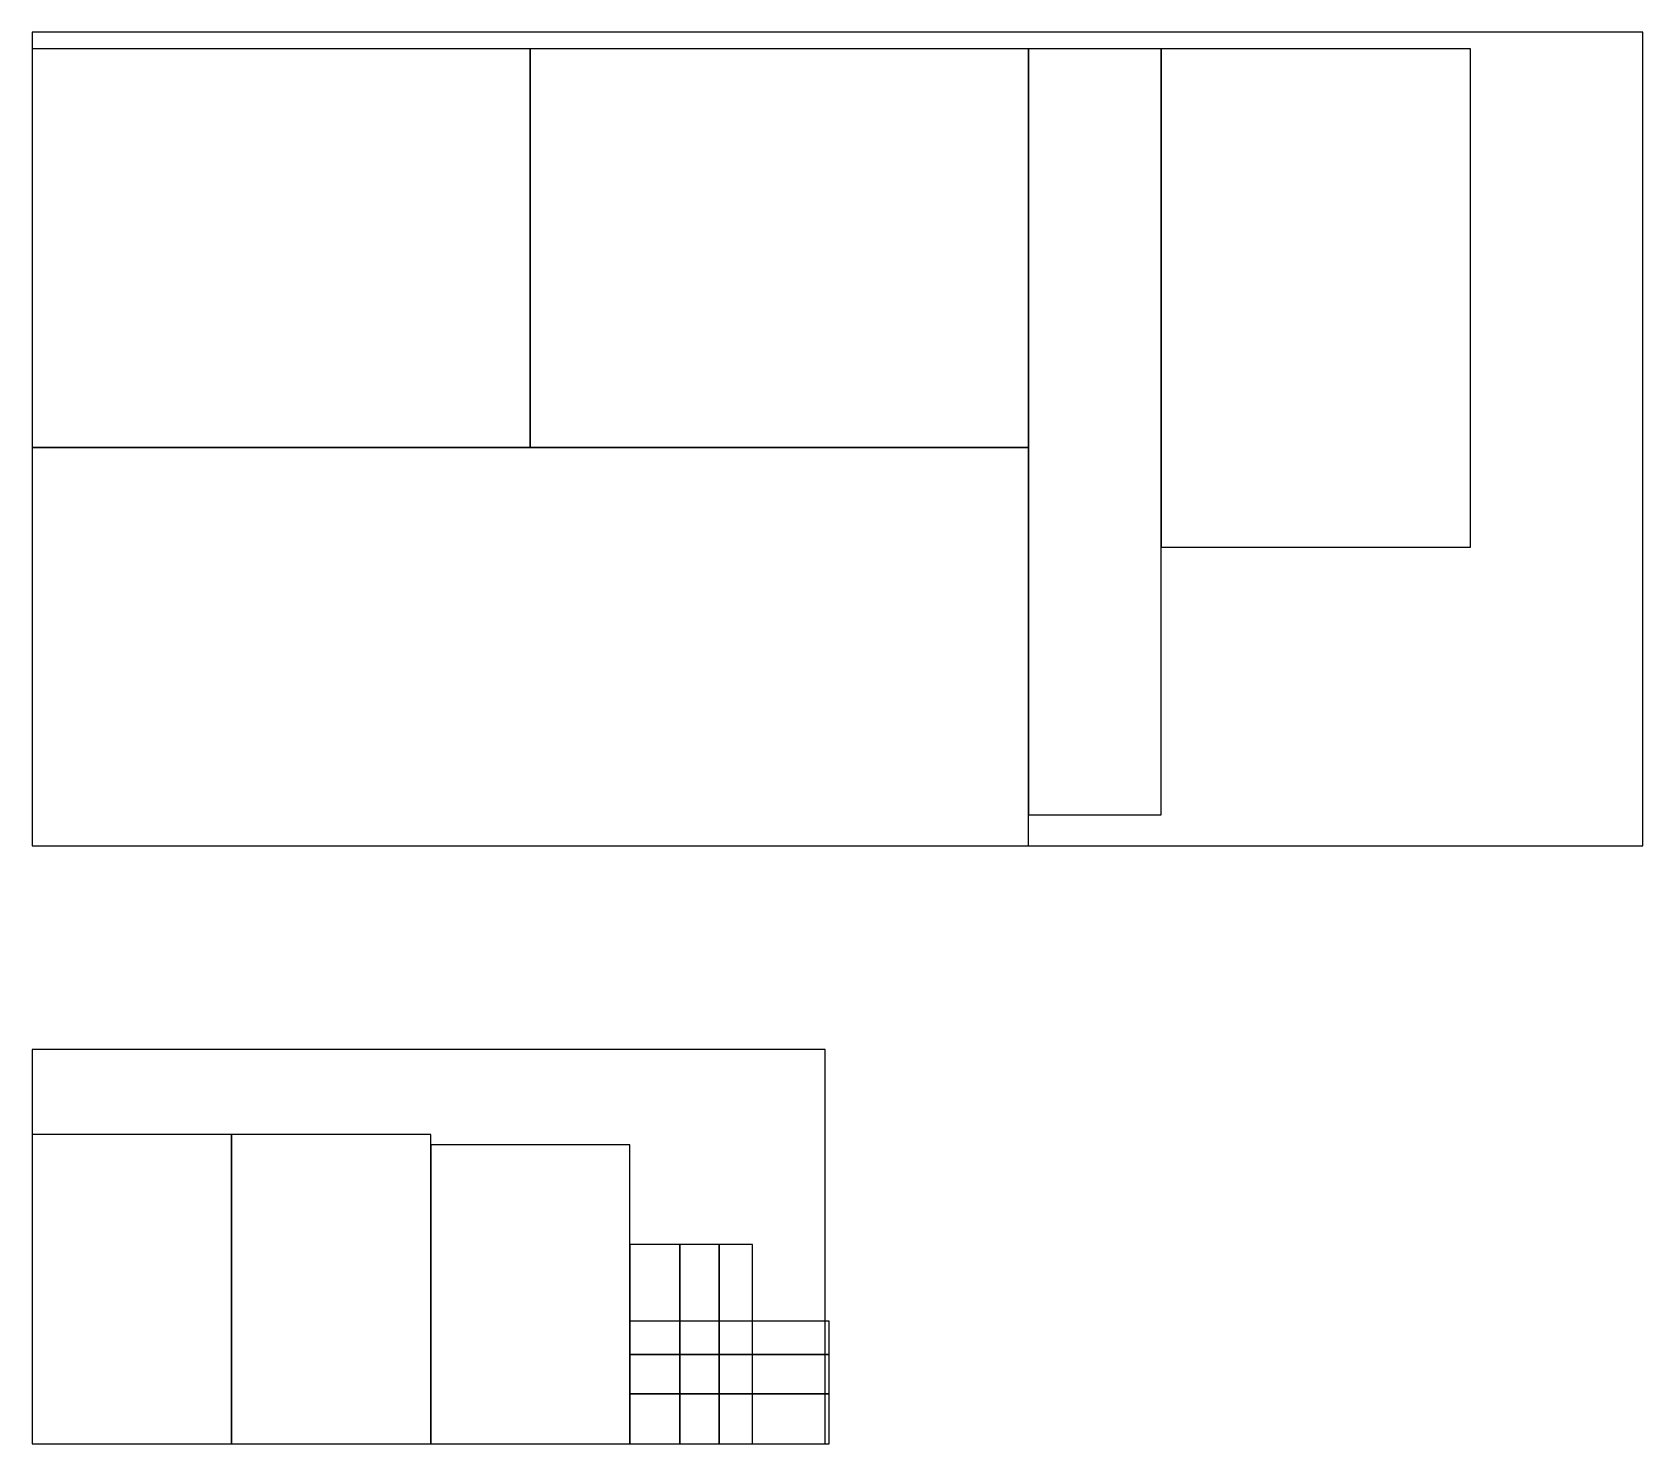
# Model space of a CAD drawing. Header units: inches. Extents: x 0 to 97, y 0 to 85.
import ezdxf

# ---------------------------------------------------------------- set-up
doc = ezdxf.new("R2010")
doc.units = ezdxf.units.IN
doc.header["$MEASUREMENT"] = 0
doc.layers.add('0-kerf ... part', color=16, linetype='Continuous', lineweight=25, true_color=0x800000)
doc.layers.add('0.125-kerf ... part', color=16, linetype='Continuous', lineweight=25, true_color=0x800000)
doc.layers.add('0.125-kerf', color=7, linetype='Continuous', lineweight=25, plot=False)

msp = doc.modelspace()

# ---------------------------------------------------------------- linework, layer by layer
at = {"layer": '0-kerf ... part', "flags": 128}
for points in [[(0, 60), (30, 60), (30, 84), (0, 84)], [(30, 60), (60, 60), (60, 84), (30, 84)], [(60, 84), (60, 37.875), (68, 37.875), (68, 84)], [(68, 84), (68, 54), (86.625, 54), (86.625, 84)], [(0, 36), (60, 36), (60, 60), (0, 60)], [(0, 0), (12, 0), (12, 18.625), (0, 18.625)], [(12, 0), (24, 0), (24, 18.625), (12, 18.625)], [(24, 0), (36, 0), (36, 18), (24, 18)], [(36, 5.375), (48, 5.375), (48, 7.375), (36, 7.375)], [(36, 3), (48, 3), (48, 5.375), (36, 5.375)], [(36, 0), (48, 0), (48, 3), (36, 3)]]:
    msp.add_lwpolyline(points, close=True, dxfattribs=at)
at = {"layer": '0.125-kerf', "flags": 128}
for points in [[(0, 36), (97, 36), (97, 85), (0, 85)], [(0, 0), (47.75, 0), (47.75, 23.75), (0, 23.75)]]:
    msp.add_lwpolyline(points, close=True, dxfattribs=at)
at = {"layer": '0.125-kerf ... part', "flags": 128}
for points in [[(0, 60), (30, 60), (30, 84), (0, 84)], [(30, 60), (60, 60), (60, 84), (30, 84)], [(60, 84), (60, 37.875), (68, 37.875), (68, 84)], [(68, 84), (68, 54), (86.625, 54), (86.625, 84)], [(0, 36), (60, 36), (60, 60), (0, 60)], [(0, 0), (12, 0), (12, 18.625), (0, 18.625)], [(12, 0), (24, 0), (24, 18.625), (12, 18.625)], [(24, 0), (36, 0), (36, 18), (24, 18)], [(36, 12), (36, 0), (39, 0), (39, 12)], [(39, 12), (39, 0), (41.375, 0), (41.375, 12)], [(41.375, 12), (41.375, 0), (43.375, 0), (43.375, 12)]]:
    msp.add_lwpolyline(points, close=True, dxfattribs=at)

doc.saveas('drawing.dxf')
